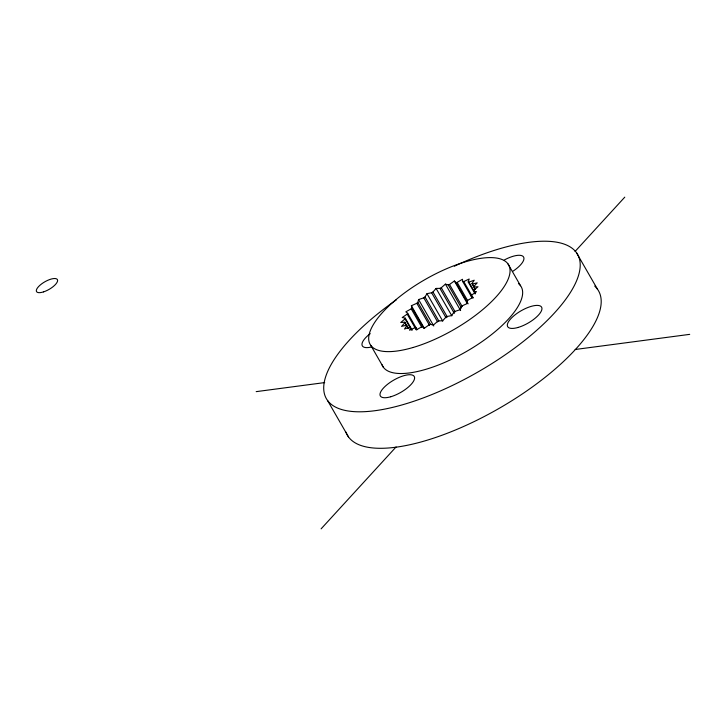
<?xml version="1.0" encoding="UTF-8"?>
<svg xmlns="http://www.w3.org/2000/svg" width="726" height="726" viewBox="0 0 726 726"><rect width="100%" height="100%" fill="white"/><g stroke="black" fill="none" stroke-linecap="round" stroke-linejoin="round"><path stroke-width="1.09" d="M423.621 328.161L411.996 307.942L411.388 305.737L416.824 303.286A39.131 14.148 -29.9 0 1 417.867 302.388L418.575 299.557L423.775 297.823A39.131 14.148 -29.9 0 1 425 296.961L426.979 293.676L431.634 292.75A39.131 14.148 -29.9 0 1 432.959 291.988L436.099 288.431L439.938 288.367A39.131 14.148 -29.9 0 1 441.29 287.741L445.401 284.12L448.214 284.928A39.131 14.148 -29.9 0 1 449.512 284.474L454.367 281.007L455.973 282.641L468.152 303.822M475.14 293.966L468.206 281.942L469.196 278.993L463.751 281.579A39.131 14.148 -29.9 0 0 462.771 281.624L462.453 279.265L457.144 282.387A39.131 14.148 -29.9 0 0 455.973 282.641M475.285 289.356L471.964 283.585L474.214 280.209L468.932 282.124A39.131 14.148 -29.9 0 0 468.206 281.942M321.11 528.846L396.069 446.962M575.056 251.468L624.777 197.154M411.996 307.942A39.131 14.148 -29.9 0 0 411.188 308.831L405.825 311.844L407.713 313.296A39.131 14.148 -29.9 0 0 407.186 314.131L402.204 317.534L405.262 318.151A39.131 14.148 -29.9 0 0 405.054 318.877L400.752 322.48L404.799 322.226A39.131 14.148 -29.9 0 0 404.917 322.789L401.542 326.382L406.342 325.266A39.131 14.148 -29.9 0 0 406.778 325.656L404.536 329.023L409.809 327.117A39.131 14.148 -29.9 0 0 410.544 327.29L409.546 330.239L415 327.653A39.131 14.148 -29.9 0 0 415.98 327.617L416.288 329.967L421.597 326.854A39.131 14.148 -29.9 0 0 422.768 326.6L424.383 328.225L429.229 324.758A39.131 14.148 -29.9 0 0 430.527 324.304L433.34 325.112L437.451 321.491A39.131 14.148 -29.9 0 0 438.803 320.865L442.651 320.81L445.782 317.244A39.131 14.148 -29.9 0 0 447.107 316.482L451.772 315.556L453.75 312.271A39.131 14.148 -29.9 0 0 454.966 311.418L460.166 309.675L460.874 306.844A39.131 14.148 -29.9 0 0 461.917 305.945L467.353 303.495L466.745 301.29A39.131 14.148 -29.9 0 0 467.562 300.401L472.925 297.388L471.038 295.936A39.131 14.148 -29.9 0 0 471.564 295.101L476.537 291.698L473.479 291.081A39.131 14.148 -29.9 0 0 473.688 290.364L477.989 286.752L473.942 287.006A39.131 14.148 -29.9 0 0 473.833 286.443L477.2 282.85L472.399 283.966A39.131 14.148 -29.9 0 0 471.964 283.585M256.187 391.641L324.694 382.584M575.146 349.496L689.7 334.359M576.417 252.594L597.407 289.084M507.973 263.874L520.56 285.772M472.399 283.966L475.494 289.329M468.932 282.124L475.348 293.25M463.751 281.579L473.225 297.996M462.771 281.624L472.181 297.987M457.144 282.387L467.671 300.682M454.367 281.007L467.317 303.532M449.512 284.474L462.253 306.626M448.214 284.928L461.5 308.042M445.401 284.12L460.611 310.565M441.29 287.741L455.138 311.817M439.938 288.367L454.34 313.405M436.099 288.431L451.862 315.846M432.959 291.988L447.352 317.017M431.634 292.75L446.027 317.779M426.979 293.676L442.742 321.092M425 296.961L438.84 321.037M423.775 297.823L437.615 321.89M418.575 299.557L433.785 326.001M417.867 302.388L430.609 324.531M416.824 303.286L429.565 325.43M411.388 305.737L424.338 328.261M411.188 308.831L421.706 327.127M407.713 313.296L417.123 329.668M407.186 314.131L416.107 329.577M405.262 318.151L412.205 330.176M405.054 318.877L411.47 330.003M404.799 322.226L408.439 328.542M404.917 322.789L408.012 328.161M370.777 345.358L383.364 367.247M327.499 400.425L348.489 436.916M594.73 286.098A144.846 52.381 -29.9 0 1 502.147 406.614A144.846 52.381 -29.9 0 1 345.948 432.124M518.446 283.576A79.833 28.868 -29.9 0 1 469.014 349.986A79.833 28.868 -29.9 0 1 381.967 364.606M454.322 266.233A144.846 52.381 -29.9 0 1 570.763 291.879A144.846 52.381 -29.9 0 1 364.143 411.696A144.846 52.381 -29.9 0 1 396.332 299.856M504.207 260.044A19.566 7.079 -29.9 0 1 523.446 256.813A19.566 7.079 -29.9 0 1 512.52 271.488M371.567 346.964A19.566 7.079 -29.9 0 1 361.975 344.75A19.566 7.079 -29.9 0 1 370.251 333.624M43.569 291.879A12.043 4.356 -29.9 0 0 57.408 279.61A12.043 4.356 -29.9 0 0 39.903 285.291A12.043 4.356 -29.9 0 0 43.569 291.879M412.949 347.518A79.833 28.868 -29.9 0 0 509.362 266.515A79.833 28.868 -29.9 0 0 395.806 299.811A79.833 28.868 -29.9 0 0 412.949 347.518M518.164 327.426A19.566 7.079 -29.9 0 0 541.787 307.57A19.566 7.079 -29.9 0 0 513.963 315.728A19.566 7.079 -29.9 0 0 518.164 327.426M390.815 396.741A19.566 7.079 -29.9 0 0 414.437 376.894A19.566 7.079 -29.9 0 0 386.613 385.052A19.566 7.079 -29.9 0 0 390.815 396.741"/></g></svg>
